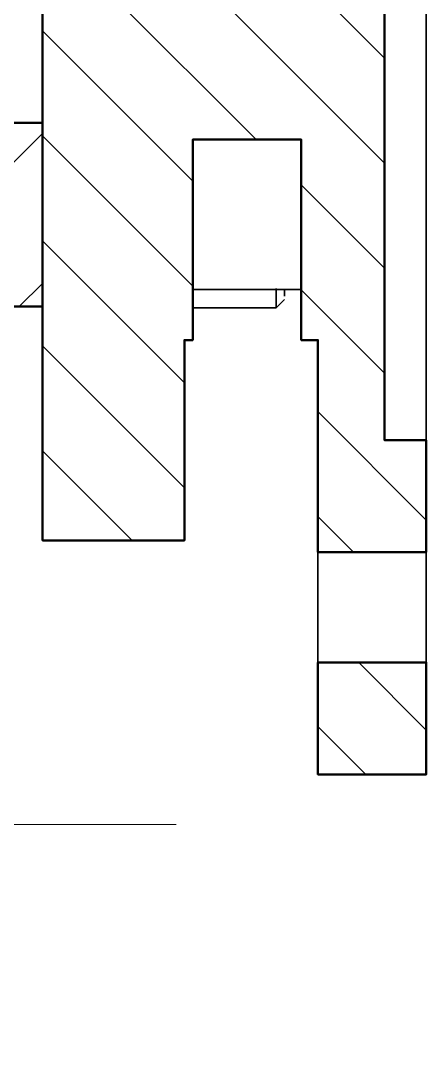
# Model space of a CAD drawing. Header units: millimetres. Extents: x 0 to 420, y 0 to 297.
# Drawn here: x 301.35 to 313.5, y 189.09 to 220.06 of the extents above; entities that cross this region are included whole.
import ezdxf

# ---------------------------------------------------------------- set-up
doc = ezdxf.new("R2010")
doc.units = ezdxf.units.MM
doc.header["$LTSCALE"] = 6
doc.linetypes.add('CENTER', pattern=[5.08, 3.175, -0.635, 0.635, -0.635])
for name, color, linetype, lineweight in [('CENTRO', 7, 'CENTER', 18), ('CORTE', 7, 'Continuous', 50), ('HACHURA', 8, 'Continuous', 13), ('VISIVEL', 7, 'Continuous', 35)]:
    doc.layers.add(name, color=color, linetype=linetype, lineweight=lineweight)

msp = doc.modelspace()

# ---------------------------------------------------------------- hatches: boundary and pattern name
at = {"layer": 'HACHURA'}
h = msp.add_hatch(dxfattribs=at)
h.set_pattern_fill('ANSI31', scale=0.7, angle=90)
h.paths.add_polyline_path([(313.492, 197.5005), (310.25, 197.5005), (310.25, 197.5565), (310.25, 200.849), (310.522, 200.851), (313.5, 200.851), (313.5, 197.77), (313.5, 197.513), (313.5, 197.5005)])
h.paths.add_polyline_path([(310.25, 210.5005), (310.205, 210.5005), (309.75, 210.5005), (309.75, 210.5115), (309.75, 210.5255), (309.75, 210.547), (309.75, 210.7445), (309.75, 216.5), (308.1235, 216.5), (306.5, 216.5), (306.5, 210.7555), (306.5, 210.544), (306.5, 210.5345), (306.5, 210.5245), (306.5, 210.5005), (306.251, 210.5005), (306.25, 204.526), (306.25, 204.5005), (306.236, 204.5005), (302, 204.5005), (302, 204.6875), (302, 220.9995), (302.7055, 221.0005), (303.7815, 221.0005), (312.25, 221.0005), (312.25, 207.6535), (312.25, 207.5005), (312.2605, 207.5005), (313.5, 207.5005), (313.5, 206.967), (313.5, 206.9615), (313.5, 204.151), (311.175, 204.149), (310.25, 204.149), (310.25, 210.422)])
h.paths.add_polyline_path([(310.258, 257.4995), (310.25, 257.4995), (310.25, 257.482), (310.25, 257.4435), (310.25, 254.149), (311.175, 254.149), (313.5, 254.149), (313.5, 257.2325), (313.5, 257.461), (313.5, 257.4655), (313.5, 257.4995)])
h.paths.add_polyline_path([(313.5, 247.4995), (313.5, 250.7605), (313.5, 250.851), (310.522, 250.851), (310.25, 250.851), (310.25, 250.8225), (310.25, 244.5005), (310.211, 244.4995), (310.1645, 244.4995), (309.75, 244.4995), (309.75, 244.4755), (309.75, 244.4665), (309.75, 244.456), (309.75, 244.2445), (309.75, 238.5), (308.1265, 238.5), (306.5, 238.5), (306.5, 244.2555), (306.5, 244.4535), (306.5, 244.4745), (306.5, 244.4885), (306.5, 244.4995), (306.271, 244.4995), (306.25, 244.4995), (306.25, 250.474), (306.25, 250.4995), (302.014, 250.4995), (302, 250.4995), (302, 250.3125), (302, 234.0005), (310.8205, 233.9995), (312.25, 233.9995), (312.25, 247.3465), (312.25, 247.4995), (312.2585, 247.4995)])
h = msp.add_hatch(dxfattribs=at)
h.set_pattern_fill('ANSI31')
h.paths.add_polyline_path([(270.8195, 160), (266.82, 160), (266.009, 160), (264.22, 160), (263.784, 160), (263.7245, 160), (263.6175, 160), (263.552, 160), (255.7185, 160), (255.6985, 160), (255.008, 160), (231, 160), (230.879, 160.015), (230.7575, 160.03), (230.655, 160.0675), (230.553, 160.1055), (230.4765, 160.153), (230.4, 160.2), (230.3465, 160.2465), (230.293, 160.293), (230.2465, 160.3465), (230.2, 160.4), (230.153, 160.4765), (230.1055, 160.553), (230.0675, 160.655), (230.03, 160.7575), (230.015, 160.879), (230, 161), (230, 162.5005), (230, 164), (230.015, 164.1215), (230.03, 164.2425), (230.0675, 164.345), (230.1055, 164.447), (230.153, 164.5235), (230.2, 164.6), (230.2465, 164.6535), (230.293, 164.707), (230.3465, 164.7535), (230.4, 164.8), (230.4765, 164.847), (230.553, 164.8945), (230.655, 164.9325), (230.7575, 164.97), (230.8785, 164.985), (231, 165), (234.185, 165), (234.34, 165), (234.6165, 165), (235.7735, 165), (235.7295, 165.051), (235.6, 165.2), (235.448, 165.4455), (235.3165, 165.6585), (235.195, 165.9875), (235.0895, 166.2725), (235.0415, 166.6625), (235, 167), (235, 199.688), (235, 206.9515), (235, 207.595), (235, 207.6125), (235, 208.056), (235, 208.1545), (235, 208.167), (235, 208.3535), (235, 208.465), (235, 208.4995), (231.0165, 208.5005), (231, 208.5005), (231, 208.5165), (231, 211.9995), (242.94, 212.0005), (243, 212.0005), (243, 212.3835), (243, 212.387), (243, 213.981), (243, 213.9935), (243, 215.4995), (248.796, 215.5005), (248.8325, 215.5005), (248.7555, 215.4295), (248.731, 215.407), (248.543, 215.235), (248.451, 215.1505), (247.644, 214.411), (247.615, 214.385), (246.8485, 213.5485), (246.1095, 212.7415), (246.083, 212.7125), (245.392, 211.8125), (244.726, 210.944), (244.702, 210.913), (244.0925, 209.956), (243.5045, 209.033), (243.4835, 209), (242.9595, 207.9935), (242.454, 207.023), (242.436, 206.988), (242.002, 205.94), (241.583, 204.9285), (241.568, 204.8925), (241.227, 203.8105), (240.8975, 202.7665), (240.886, 202.7295), (240.6405, 201.6215), (240.4035, 200.553), (240.395, 200.515), (240.247, 199.39), (240.104, 198.305), (240.099, 198.266), (240.0495, 197.1325), (240.0015, 196.039), (240, 196), (240.0495, 194.8665), (240.097, 193.773), (240.099, 193.734), (240.247, 192.609), (240.39, 191.524), (240.395, 191.485), (240.6405, 190.3775), (240.8775, 189.309), (240.886, 189.2705), (241.227, 188.1885), (241.556, 187.145), (241.568, 187.1075), (242.002, 186.059), (242.421, 185.048), (242.436, 185.012), (242.96, 184.0055), (243.4655, 183.0345), (243.4835, 183), (244.093, 182.043), (244.681, 181.12), (244.702, 181.087), (245.3925, 180.187), (246.059, 179.3185), (246.083, 179.2875), (246.8495, 178.451), (247.589, 177.644), (247.615, 177.615), (248.4515, 176.8485), (249.2585, 176.1095), (249.2875, 176.083), (250.1875, 175.392), (251.056, 174.726), (251.087, 174.702), (252.044, 174.0925), (252.967, 173.5045), (253, 173.4835), (254.0065, 172.9595), (254.977, 172.454), (255.012, 172.436), (256.06, 172.002), (257.0715, 171.583), (257.1075, 171.568), (258.1895, 171.227), (259.2335, 170.8975), (259.2705, 170.886), (260.3785, 170.6405), (261.447, 170.4035), (261.485, 170.395), (262.61, 170.247), (263.695, 170.104), (263.734, 170.099), (264.8675, 170.0495), (265.961, 170.0015), (266, 170), (267.1335, 170.0495), (268.227, 170.097), (268.266, 170.099), (269.391, 170.247), (270.476, 170.39), (270.515, 170.395), (271.6225, 170.6405), (272.691, 170.8775), (272.7295, 170.886), (273.8115, 171.227), (274.855, 171.556), (274.8925, 171.568), (275.941, 172.002), (276.952, 172.421), (276.988, 172.436), (277.9945, 172.96), (278.9655, 173.4655), (279, 173.4835), (279.957, 174.093), (280.88, 174.681), (280.913, 174.702), (281.813, 175.3925), (282.6815, 176.059), (282.7125, 176.083), (283.549, 176.8495), (284.356, 177.589), (284.385, 177.615), (285.1515, 178.4515), (285.8905, 179.2585), (285.917, 179.2875), (286.608, 180.1875), (287.274, 181.056), (287.298, 181.087), (287.9075, 182.044), (288.4955, 182.967), (288.5165, 183), (289.0405, 184.0065), (289.546, 184.977), (289.564, 185.012), (289.998, 186.06), (290.417, 187.0715), (290.432, 187.1075), (290.773, 188.1895), (291.1025, 189.2335), (291.114, 189.2705), (291.3595, 190.3785), (291.5965, 191.447), (291.605, 191.485), (291.753, 192.61), (291.896, 193.695), (291.901, 193.734), (291.9505, 194.8675), (291.9985, 195.961), (292, 196), (291.9505, 197.1335), (291.903, 198.227), (291.901, 198.266), (291.753, 199.391), (291.61, 200.476), (291.605, 200.515), (291.3595, 201.6225), (291.1225, 202.691), (291.114, 202.7295), (290.773, 203.8115), (290.444, 204.855), (290.432, 204.8925), (289.998, 205.941), (289.579, 206.952), (289.564, 206.988), (289.04, 207.9945), (288.5345, 208.9655), (288.5165, 209), (287.907, 209.957), (287.319, 210.88), (287.298, 210.913), (286.6075, 211.813), (285.941, 212.6815), (285.917, 212.7125), (285.1505, 213.549), (284.411, 214.356), (284.385, 214.385), (283.5485, 215.1515), (283.4745, 215.219), (283.455, 215.2365), (283.269, 215.407), (283.2395, 215.4345), (283.169, 215.4985), (288.714, 215.5005), (289, 215.5005), (289, 213.9935), (289, 213.981), (289, 212.007), (289, 212.0005), (297.061, 212.0005), (297.1, 212.0005), (297.1, 212.035), (297.1, 216.9995), (297.483, 217.0005), (302, 217.0005), (302, 211.5385), (302, 211.5005), (301.9605, 211.5005), (297, 211.5005), (297, 211.3765), (297, 211.1395), (297, 211.1255), (297, 210.7375), (297, 210.7305), (297, 210.289), (297, 210.1955), (297, 210.1455), (297, 209.4755), (297, 208.543), (297, 208.4925), (297, 207.3465), (297, 205.813), (297, 203.8325), (297, 203.6495), (297, 195.312), (297, 167), (296.952, 166.61), (296.9105, 166.2725), (296.7885, 165.9435), (296.6835, 165.6585), (296.5315, 165.4125), (296.4, 165.2), (296.2505, 165.028), (296.2265, 165), (298.5945, 165), (301, 165), (301.121, 164.985), (301.2425, 164.97), (301.345, 164.9325), (301.447, 164.8945), (301.5235, 164.847), (301.6, 164.8), (301.6535, 164.7535), (301.707, 164.707), (301.7535, 164.6535), (301.8, 164.6), (301.847, 164.5235), (301.8945, 164.447), (301.9325, 164.345), (301.97, 164.2425), (301.985, 164.121), (302, 164), (302, 162.4995), (302, 161), (301.985, 160.8785), (301.97, 160.7575), (301.9325, 160.655), (301.8945, 160.553), (301.847, 160.4765), (301.8, 160.4), (301.7535, 160.3465), (301.707, 160.293), (301.6535, 160.2465), (301.6, 160.2), (301.5235, 160.153), (301.447, 160.1055), (301.345, 160.0675), (301.2425, 160.03), (301.1215, 160.015), (301, 160), (271.6085, 160)])
h.paths.add_polyline_path([(289, 242.9995), (289.039, 242.9995), (297.1, 242.9995), (297.1, 242.965), (297.1, 238.0005), (300.3905, 237.9995), (302, 237.9995), (302, 243.4615), (302, 243.4995), (301.905, 243.4995), (296, 243.4995), (296, 246.0565), (296, 246.4995), (231.255, 246.4995), (231, 246.4995), (231, 246.4835), (231, 243.0005), (241.5565, 242.9995), (243, 242.9995), (243, 242.993), (243, 241.019), (243, 241.006), (243, 239.591), (243, 239.4995), (243.286, 239.4995), (289, 239.4995), (289, 242.9785)])

# ---------------------------------------------------------------- linework, layer by layer
at = {"layer": 'CENTRO'}
msp.add_line((226, 196), (306, 196), dxfattribs=at)
at = {"layer": 'CORTE'}
for points in [[(312.25, 221.0005), (312.25, 207.6535), (312.25, 207.5005), (312.2605, 207.5005), (313.5, 207.5005), (313.5, 206.967), (313.5, 206.9615), (313.5, 204.151), (311.175, 204.149), (310.25, 204.149), (310.25, 210.422), (310.25, 210.5005), (310.205, 210.5005), (309.75, 210.5005), (309.75, 210.5115), (309.75, 210.5255), (309.75, 210.547), (309.75, 210.7445), (309.75, 216.5), (308.1235, 216.5), (306.5, 216.5), (306.5, 210.7555), (306.5, 210.544), (306.5, 210.5345), (306.5, 210.5245), (306.5, 210.5005), (306.251, 210.5005), (306.25, 204.526), (306.25, 204.5005), (306.236, 204.5005), (302, 204.5005), (302, 204.6875), (302, 220.9995)], [(297.483, 217.0005), (302, 217.0005), (302, 211.5385), (302, 211.5005), (301.9605, 211.5005), (297, 211.5005)]]:
    msp.add_lwpolyline(points, dxfattribs=at)
msp.add_lwpolyline([(313.492, 197.5005), (310.25, 197.5005), (310.25, 197.5565), (310.25, 200.849), (310.522, 200.851), (313.5, 200.851), (313.5, 197.77), (313.5, 197.513), (313.5, 197.5005)], close=True, dxfattribs=at)
at = {"layer": 'VISIVEL'}
for p, q in [((313.5, 219.735), (313.5, 222.29)), ((312.25, 219.05), (312.25, 220.66)), ((313.5, 219.27), (313.5, 220.66)), ((313.5, 220.66), (313.5, 219.945)), ((302, 220.075), (302, 219.455)), ((302, 220.02), (302, 219.46)), ((313.5, 219.05), (313.5, 219.945)), ((313.5, 217.24), (313.5, 219.735)), ((302, 219.455), (302, 218.835)), ((302, 219.455), (302, 218.9)), ((302, 218.9), (302, 219.405)), ((313.5, 219.27), (313.5, 219.05)), ((312.25, 217.5), (312.25, 219.05)), ((313.5, 219.05), (313.5, 218.835)), ((313.5, 219.05), (313.5, 218.36)), ((302, 218.9), (302, 218.405)), ((302, 218.41), (302, 218.855)), ((313.5, 217.5), (313.5, 218.835)), ((302, 217.985), (302, 218.405)), ((302, 217.985), (302, 218.37)), ((313.5, 217.5), (313.5, 218.36)), ((302, 217.635), (302, 217.985)), ((302, 217.635), (302, 217.95)), ((302, 217.635), (302, 217.905)), ((302, 217.36), (302, 217.635)), ((302, 217.36), (302, 217.61)), ((312.25, 216.03), (312.25, 217.5)), ((313.5, 217.5), (313.5, 216.23)), ((313.5, 217.5), (313.5, 216.845)), ((302, 217.08), (302, 217.36)), ((302, 217.16), (302, 217.36)), ((302, 217.16), (302, 217.34)), ((302, 217.04), (302, 217.16)), ((302, 217.04), (302, 217.15)), ((313.5, 214.82), (313.5, 217.24)), ((297.1, 217), (302, 217)), ((313.5, 216.03), (313.5, 216.845)), ((306.5, 212.015), (306.5, 216.5)), ((306.5, 216.5), (309.75, 216.5)), ((309.75, 212.015), (309.75, 216.5)), ((313.5, 216.23), (313.5, 216.03)), ((312.25, 214.645), (312.25, 216.03)), ((313.5, 216.03), (313.5, 214.84)), ((313.5, 216.03), (313.5, 215.415)), ((313.5, 214.645), (313.5, 215.415)), ((312.25, 213.36), (312.25, 214.645)), ((313.5, 214.84), (313.5, 214.645)), ((313.5, 214.645), (313.5, 214.825)), ((313.5, 212.5), (313.5, 214.82)), ((313.5, 214.465), (313.5, 214.645)), ((313.5, 214.645), (313.5, 214.075)), ((313.5, 213.36), (313.5, 214.465)), ((313.5, 213.36), (313.5, 214.075)), ((312.25, 212.18), (312.25, 213.36)), ((313.5, 212.34), (313.5, 213.36)), ((313.5, 213.36), (313.5, 212.835)), ((313.5, 212.18), (313.5, 212.835)), ((313.5, 210.295), (313.5, 212.5)), ((312.25, 211.115), (312.25, 212.18)), ((313.5, 212.34), (313.5, 212.18)), ((313.5, 212.03), (313.5, 212.18)), ((313.5, 212.18), (313.5, 211.705)), ((309.75, 212.015), (306.5, 212.015)), ((306.5, 212.015), (306.5, 211.59)), ((306.5, 212.015), (307.765, 212.015)), ((309.75, 212.015), (307.765, 212.015)), ((309, 211.89), (309, 212.045)), ((309, 211.705), (309, 211.89)), ((309.25, 212.01), (309.25, 211.93)), ((309.25, 211.93), (309.25, 212.01)), ((309.25, 211.93), (309.25, 211.81)), ((309.25, 211.81), (309.25, 211.93)), ((309.75, 211.535), (309.75, 212)), ((309.75, 212), (309.75, 211.525)), ((313.5, 211.115), (313.5, 212.03)), ((309.25, 211.71), (309, 211.46)), ((309, 211.57), (309, 211.705)), ((309, 211.57), (309, 211.49)), ((309, 211.49), (309, 211.57)), ((313.5, 211.115), (313.5, 211.705)), ((302, 211.5), (297, 211.5)), ((302, 211.235), (302, 211.515)), ((302, 209.88), (302, 211.235)), ((309, 211.46), (306.495, 211.46)), ((306.5, 211.525), (306.5, 211.13)), ((306.5, 211.525), (306.5, 211.1)), ((309.75, 211.505), (309.75, 211.08)), ((309.75, 211.085), (309.75, 211.45)), ((306.5, 211.08), (306.5, 210.795)), ((306.5, 210.76), (306.5, 211.06)), ((306.5, 210.795), (306.5, 211.06)), ((309.75, 210.765), (309.75, 211.025)), ((309.75, 211.025), (309.75, 210.765)), ((312.25, 210.18), (312.25, 211.115)), ((313.5, 210.985), (313.5, 211.115)), ((313.5, 211.115), (313.5, 210.7)), ((313.5, 210.985), (313.5, 210.18)), ((306.5, 210.76), (306.5, 210.585)), ((309.75, 210.57), (309.75, 210.725)), ((309.75, 210.565), (309.75, 210.725)), ((313.5, 210.18), (313.5, 210.7)), ((306.25, 209.88), (306.25, 210.515)), ((306.25, 210.5), (306.5, 210.5)), ((310.25, 210.5), (309.75, 210.5)), ((310.25, 210.295), (310.25, 210.475)), ((310.25, 208.215), (310.25, 210.295)), ((313.5, 208.215), (313.5, 210.295)), ((312.25, 209.375), (312.25, 210.18)), ((313.5, 210.065), (313.5, 210.18)), ((313.5, 210.18), (313.5, 209.82)), ((313.5, 209.375), (313.5, 210.065)), ((302, 208.66), (302, 209.88)), ((306.25, 208.66), (306.25, 209.88)), ((313.5, 209.375), (313.5, 209.82)), ((312.25, 208.705), (312.25, 209.375)), ((313.5, 208.8), (313.5, 209.375)), ((313.5, 209.375), (313.5, 209.075)), ((313.5, 208.705), (313.5, 209.075)), ((313.5, 208.705), (313.5, 208.8)), ((302, 207.58), (302, 208.66)), ((306.25, 207.58), (306.25, 208.66)), ((312.25, 208.18), (312.25, 208.705)), ((313.5, 208.705), (313.5, 208.475)), ((313.5, 208.18), (313.5, 208.635)), ((313.5, 208.18), (313.5, 208.475)), ((310.25, 206.285), (310.25, 208.215)), ((312.25, 208.18), (312.25, 207.805)), ((313.5, 208.215), (313.5, 206.285)), ((313.5, 208.18), (313.5, 208.015)), ((313.5, 208.13), (313.5, 207.805)), ((313.5, 207.805), (313.5, 208.015)), ((302, 206.655), (302, 207.58)), ((306.25, 206.655), (306.25, 207.58)), ((312.25, 207.805), (312.25, 207.575)), ((312.25, 207.575), (312.25, 207.5)), ((313.5, 207.5), (312.25, 207.5)), ((313.5, 207.805), (313.5, 207.705)), ((313.5, 207.77), (313.5, 207.575)), ((313.5, 207.575), (313.5, 207.705)), ((302, 205.885), (302, 206.655)), ((306.25, 206.655), (306.25, 205.885)), ((310.25, 206.285), (310.25, 204.52)), ((313.5, 206.285), (313.5, 204.52)), ((302, 205.285), (302, 205.885)), ((306.25, 205.285), (306.25, 205.885)), ((302, 204.85), (302, 205.285)), ((306.25, 204.85), (306.25, 205.285)), ((302, 204.59), (302, 204.85)), ((306.25, 204.59), (306.25, 204.85)), ((302, 204.5), (302, 204.59)), ((306.25, 204.5), (302, 204.5)), ((306.25, 204.5), (306.25, 204.59)), ((310.25, 204.52), (310.25, 202.925)), ((313.5, 204.52), (313.5, 202.925)), ((310.25, 204.15), (313.5, 204.15)), ((310.25, 203.965), (310.25, 204.095)), ((310.25, 204.095), (310.25, 203.965)), ((313.5, 203.93), (313.5, 204.095)), ((310.25, 203.665), (310.25, 203.995)), ((310.25, 203.93), (310.25, 203.725)), ((313.5, 203.94), (313.5, 204.065)), ((313.5, 203.68), (313.5, 203.88)), ((310.25, 203.665), (310.25, 203.405)), ((313.5, 203.325), (313.5, 203.665)), ((313.5, 203.345), (313.5, 203.605)), ((310.25, 203.325), (310.25, 203.405)), ((310.25, 203.08), (310.25, 203.325)), ((310.25, 203.325), (310.25, 203.015)), ((313.5, 203.27), (313.5, 202.925)), ((313.5, 202.95), (313.5, 203.255)), ((310.25, 202.925), (310.25, 203.08)), ((310.25, 202.925), (310.25, 203.015)), ((310.25, 202.925), (310.25, 201.52)), ((310.25, 202.925), (310.25, 202.595)), ((313.5, 201.52), (313.5, 202.925)), ((313.5, 202.925), (313.5, 202.85)), ((310.25, 202.5), (310.25, 202.595)), ((313.5, 202.525), (313.5, 202.85)), ((310.25, 202.08), (310.25, 202.5)), ((310.25, 202.5), (310.25, 202.17)), ((313.5, 202.075), (313.5, 202.5)), ((313.5, 202.5), (313.5, 202.42)), ((313.5, 202.095), (313.5, 202.42)), ((310.25, 202.075), (310.25, 202.17)), ((310.25, 201.99), (310.25, 202.075)), ((310.25, 202.075), (310.25, 201.765)), ((310.25, 201.675), (310.25, 201.99)), ((313.5, 201.695), (313.5, 202)), ((313.5, 201.805), (313.5, 201.975)), ((310.25, 201.675), (310.25, 201.765)), ((310.25, 201.335), (310.25, 201.675)), ((310.25, 201.675), (310.25, 201.41)), ((313.5, 201.675), (313.5, 201.77)), ((313.5, 201.335), (313.5, 201.675)), ((313.5, 201.615), (313.5, 201.35)), ((310.25, 201.52), (310.25, 200.31)), ((310.25, 201.335), (310.25, 201.41)), ((310.25, 201.335), (310.25, 201.07)), ((310.25, 201.335), (310.25, 201.13)), ((313.5, 201.52), (313.5, 200.31)), ((313.5, 201.335), (313.5, 201.07)), ((310.25, 201.07), (310.25, 200.985)), ((310.25, 201.07), (310.25, 200.945)), ((313.5, 201.085), (313.5, 201.285)), ((313.5, 201.07), (313.5, 200.98)), ((313.5, 200.915), (313.5, 201.04)), ((310.25, 200.985), (310.25, 200.89)), ((310.25, 200.85), (313.5, 200.85)), ((310.25, 200.31), (310.25, 199.31)), ((313.5, 200.31), (313.5, 199.31)), ((310.25, 199.31), (310.25, 198.52)), ((313.5, 199.31), (313.5, 198.52)), ((310.25, 198.52), (310.25, 197.955)), ((313.5, 197.955), (313.5, 198.52)), ((310.25, 197.615), (310.25, 197.955)), ((313.5, 197.615), (313.5, 197.955)), ((310.25, 197.615), (310.25, 197.5)), ((313.5, 197.615), (313.5, 197.5)), ((310.25, 197.5), (313.5, 197.5))]:
    msp.add_line(p, q, dxfattribs=at)

doc.saveas('drawing.dxf')
